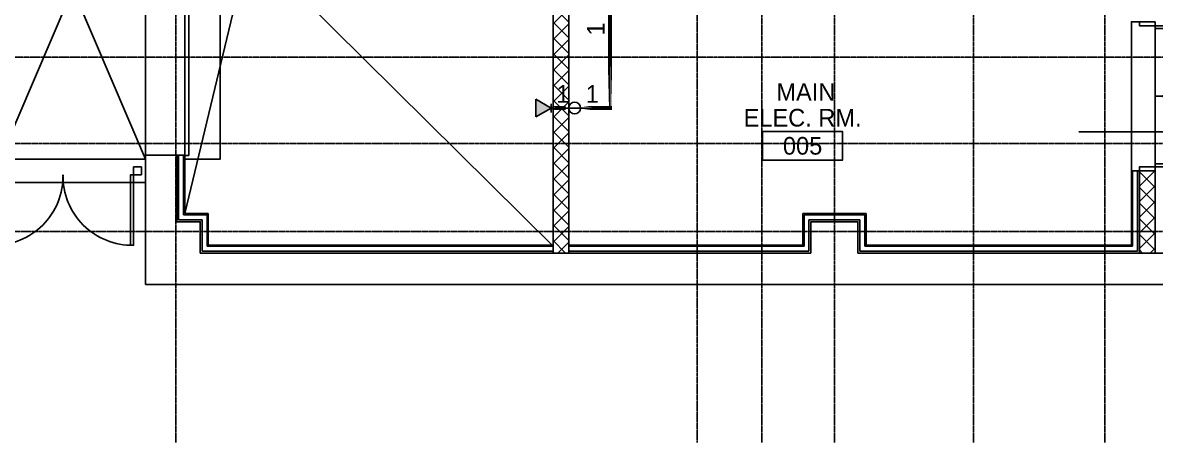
# Model space of a CAD drawing. Header units: inches. Extents: x 1442 to 5389, y 34 to 2400.
# Drawn here: x 1734 to 2312, y 491 to 705 of the extents above; entities that cross this region are included whole.
import ezdxf
from ezdxf.enums import TextEntityAlignment as Align

# ---------------------------------------------------------------- set-up
doc = ezdxf.new("R2010")
doc.units = ezdxf.units.IN
doc.header["$MEASUREMENT"] = 0
doc.linetypes.add('CENTER2', pattern=[1.125, 0.75, -0.125, 0.125, -0.125])
for name, color, linetype in [('A-Door', 7, 'Continuous'), ('A-Door-Head', 8, 'Continuous'), ('A-Flor-Hral', 7, 'Continuous'), ('A-Grid(SmallScale)', 11, 'CENTER2'), ('A-Site-low walls', 1, 'Continuous'), ('A-Site-Pave', 8, 'Continuous'), ('A-Tag-Rm(Scale)', 7, 'Continuous'), ('A-Wall-Full', 7, 'Continuous'), ('A-Wall-Hatch', 15, 'Continuous'), ('Coordination', 1, 'Continuous'), ('headdn', 1, 'Continuous'), ('PIPEBL', 1, 'Continuous'), ('PIPESPC', 1, 'Continuous'), ('S-Foundation', 7, 'Continuous'), ('S-Wall-CMU', 7, 'Continuous'), ('S-Wall-Hatch', 8, 'Continuous'), ('spk-piperise', 1, 'Continuous'), ('TIDYPIPE', 1, 'Continuous')]:
    doc.layers.add(name, color=color, linetype=linetype)
doc.styles.add('PIPE', font='PIPE.SHX')
pattern_1 = [(45, (1460.501, -245.6763), (-3.977476, 3.977476), []), (135, (1460.501, -245.6763), (-3.977476, -3.977476), [])]

# ---------------------------------------------------------------- blocks, each defined once
blk = doc.blocks.new('Rm Tag')
blk.add_lwpolyline([(-0.2124, 0.0759), (0.2124, 0.0759), (0.2124, -0.0759), (-0.2124, -0.0759)], close=True)
for p in [(0, 0.2858), (0, 0.1493), (0, 0)]:
    blk.add_attdef('XXX', text='', height=0.0938).set_placement(p, align=Align.MIDDLE_CENTER)
blk = doc.blocks.new('areaway fence')
for p, q in [((-75.76, 20.75), (-4, 20.75)), ((-75.76, 20.75), (-75.76, 14)), ((-74.26, 19.25), (-4, 19.25)), ((-74.26, 19.25), (-74.26, 14)), ((-75.76, -34), (-75.76, -58.75)), ((-74.26, -34), (-74.26, -57.25)), ((-74.26, -57.25), (-51.25, -57.25)), ((-51.25, -57.25), (-51.25, -272.62)), ((-75.76, -58.75), (-52.75, -58.75)), ((-52.75, -58.75), (-52.75, -271.12)), ((-78.75, -271.12), (-52.75, -271.12)), ((-78.75, -271.12), (-78.75, -494)), ((-77.25, -272.62), (-51.25, -272.62)), ((-77.25, -272.62), (-77.25, -494))]:
    blk.add_line(p, q)
for points in [[(-4, 18), (0, 18), (0, 22), (-4, 22)], [(-77.01, 10), (-73.01, 10), (-73.01, 14), (-77.01, 14)], [(-77.01, 10), (-77.01, 8.5), (-117.01, 8.5), (-117.01, 10)], [(-77.01, -34), (-73.01, -34), (-73.01, -30), (-77.01, -30)], [(-80, -498), (-76, -498), (-76, -494), (-80, -494)], [(-4, -498), (0, -498), (0, -494), (-4, -494)], [(-76, -498), (-74.5, -498), (-74.5, -534), (-76, -534)], [(-4, -498), (-5.5, -498), (-5.5, -534), (-4, -534)]]:
    blk.add_lwpolyline(points, close=True)
for centre, radius, start, end in [((-77.76, 9.25), 39.26, 178.90531, 271.09469), ((-75.25, -498.75), 35.26, 268.78112, 1.21888), ((-4.75, -498.75), 35.26, 178.78112, 271.21888)]:
    blk.add_arc(centre, radius, start, end)
blk = doc.blocks.new('Door 36in')
blk.add_lwpolyline([(0, 36), (1.5, 36), (1.5, 0), (0, 0)], close=True)
blk.add_arc((0, 0), 36, 0, 90)
blk = doc.blocks.new('SIDE3')
for p, q in [((0, 0), (7.79, 4.5)), ((0, 0), (0, 2.24)), ((7.79, -4.5), (0, 0)), ((0, 0), (0, -2.24)), ((7.79, 4.5), (7.79, -4.5))]:
    blk.add_line(p, q)
blk.add_solid([(7.79, -4.5), (0, 0), (7.79, 4.5)])
blk = doc.blocks.new('rise')
blk.add_circle((0, 0), 3)
blk = doc.blocks.new('PIPESPC')
at = {"layer": 'PIPESPC', "style": 'PIPE', "width": 0.9}
blk.add_attdef('SIZE', text='', height=9, dxfattribs=at).set_placement((0, 4.02), align=Align.CENTER)
at = {"layer": 'PIPESPC', "style": 'PIPE', "flags": 1}
blk.add_attdef('SCHED', (25.3, 3.89), '', height=9, dxfattribs=at)

msp = doc.modelspace()

# ---------------------------------------------------------------- hatches: boundary and pattern name
at = {"layer": 'S-Wall-Hatch'}
h = msp.add_hatch(dxfattribs=at)
h.set_pattern_fill('ANSI37', color=256, scale=45, style=0)
h.set_pattern_definition(pattern_1)
h.paths.add_polyline_path([(2073, 733.58), (2025, 733.58), (2025, 751.58), (2017, 751.58), (2017, 735.58), (2005, 735.58), (2005, 687.58), (2013, 687.58), (2013, 727.58), (2073, 727.58)])
h.paths.add_polyline_path([(2013, 687.58), (2005, 687.58), (2005, 643.58), (2013, 643.58)])
h.paths.add_polyline_path([(2013, 623.07, 0.000022), (2005, 623.04), (2005, 598.58), (2013, 598.58)])
h.paths.add_polyline_path([(2013, 598.58), (2005, 598.58), (2005, 587.58), (2013, 587.58)])
h.paths.add_polyline_path([(2013, 643.58), (2005, 643.58), (2005, 623.04, -0.000022), (2013, 623.07)])
h = msp.add_hatch(dxfattribs=at)
h.set_pattern_fill('ANSI37', color=256, scale=45, style=0)
h.set_pattern_definition(pattern_1)
h.paths.add_polyline_path([(2312.13, 623.58), (2304.13, 623.58), (2304.13, 598.58), (2312.13, 598.58)])
h.paths.add_polyline_path([(2312.13, 629.58), (2304.13, 629.58), (2304.13, 623.58), (2312.13, 623.58)])
h.paths.add_polyline_path([(2312.13, 598.58), (2304.13, 598.58), (2304.13, 587.58), (2312.13, 587.58)])

# ---------------------------------------------------------------- linework, layer by layer
at = {"layer": 'A-Door'}
for points in [[(1817.13, 734.46), (1819.13, 734.46), (1819.13, 637.46), (1817.13, 637.46)], [(2312.13, 705.58), (2304.13, 705.58), (2304.13, 703.58), (2312.13, 703.58)], [(2312.13, 631.58), (2304.13, 631.58), (2304.13, 629.58), (2312.13, 629.58)]]:
    msp.add_lwpolyline(points, close=True, dxfattribs=at)
at = {"layer": 'A-Door-Head'}
for points in [[(1797, 737.58), (1817.13, 737.58), (1817.13, 637.58), (1797, 637.58)], [(1817.13, 635.46), (1835.13, 635.46), (1835.13, 736.46), (1817.13, 736.46)], [(2312.13, 705.58), (2300, 705.58), (2300, 629.58), (2312.13, 629.58)]]:
    msp.add_lwpolyline(points, close=True, dxfattribs=at)
at = {"layer": 'A-Grid(SmallScale)'}
for p, q in [((1812.5, 2370.32), (1812.5, 491.06)), ((2078.5, 491.06), (2078.5, 2370.32)), ((2111.5, 2370.32), (2111.5, 491.06)), ((2148.5, 2370.32), (2148.5, 491.06)), ((2219.5, 2370.32), (2219.5, 491.06)), ((2286.5, 2370.32), (2286.5, 491.06)), ((5388.5, 687.58), (1580.5, 687.58)), ((1580.5, 643.58), (5388.5, 643.58)), ((1580.5, 598.58), (5388.5, 598.58))]:
    msp.add_line(p, q, dxfattribs=at)
at = {"layer": 'A-Site-low walls'}
for points in [[(1749, 859.71), (1711, 859.71), (1711, 623.58), (1797, 623.58)], [(1749, 847.71), (1723, 847.71), (1723, 635.58), (1797, 635.58)]]:
    msp.add_lwpolyline(points, dxfattribs=at)
at = {"layer": 'A-Site-Pave'}
for p, q in [((1817.13, 607.71), (1849.18, 741.58)), ((1853.18, 741.58), (2005, 591.08)), ((1723, 635.58), (1758, 717.64)), ((1762, 717.64), (1797, 635.58))]:
    msp.add_line(p, q, dxfattribs=at)
at = {"layer": 'A-Wall-Full'}
for p, q in [((1813, 637.58), (1817.13, 637.58)), ((1817.13, 637.46), (1817.13, 607.71)), ((2300, 629.58), (2300, 591.71)), ((2300, 629.58), (2304.13, 629.58)), ((1829.13, 607.71), (1817.13, 607.71)), ((1829.13, 607.71), (1829.13, 591.71)), ((2164.63, 607.71), (2132.38, 607.71)), ((2132.38, 607.71), (2132.38, 591.71)), ((2164.63, 607.71), (2164.63, 591.71)), ((2005, 591.71), (1829.13, 591.71)), ((2013, 591.71), (2132.38, 591.71)), ((2300, 591.71), (2164.63, 591.71))]:
    msp.add_line(p, q, dxfattribs=at)
at = {"layer": 'A-Wall-Hatch'}
for p, q in [((1814, 637.58), (1814, 604.58)), ((1816.5, 637.58), (1816.5, 607.08)), ((2300.63, 629.58), (2300.63, 591.08)), ((2303.13, 629.58), (2303.13, 588.58)), ((1828.5, 607.08), (1816.5, 607.08)), ((1828.5, 607.08), (1828.5, 591.08)), ((2164, 607.08), (2133, 607.08)), ((2133, 607.08), (2133, 591.08)), ((2164, 607.08), (2164, 591.08)), ((1826, 604.58), (1814, 604.58)), ((1826, 604.58), (1826, 588.58)), ((2161.5, 604.58), (2135.5, 604.58)), ((2135.5, 604.58), (2135.5, 588.58)), ((2161.5, 604.58), (2161.5, 588.58)), ((2005, 591.08), (1828.5, 591.08)), ((2013, 591.08), (2133, 591.08)), ((2300.63, 591.08), (2164, 591.08)), ((2005, 588.58), (1826, 588.58)), ((2013, 588.58), (2135.5, 588.58)), ((2303.13, 588.58), (2161.5, 588.58))]:
    msp.add_line(p, q, dxfattribs=at)
at = {"layer": 'Coordination'}
msp.add_line((2324.52, 649.37), (2273.11, 649.37), dxfattribs=at)
at = {"layer": 'PIPEBL', "color": 1}
for p, q in [((2034, 742.32), (2034, 661.58)), ((2004, 661.58), (2016, 661.58)), ((2016, 661.58), (2034, 661.58))]:
    msp.add_line(p, q, dxfattribs=at)
at = {"layer": 'S-Foundation'}
for p, q in [((1797, 571.58), (1797, 637.58)), ((1797, 637.58), (1813, 637.58)), ((1813, 637.58), (1813, 603.58)), ((2136.5, 587.58), (1825, 587.58)), ((2352.5, 587.58), (2160.5, 587.58)), ((5176, 571.58), (1797, 571.58))]:
    msp.add_line(p, q, dxfattribs=at)
for points in [[(1825, 587.58), (1825, 603.58), (1813, 603.58)], [(2136.5, 587.58), (2136.5, 603.58), (2160.5, 603.58), (2160.5, 587.58)]]:
    msp.add_lwpolyline(points, dxfattribs=at)
at = {"layer": 'S-Wall-CMU'}
for p, q in [((2005, 735.58), (2005, 587.58)), ((2013, 727.58), (2013, 587.58)), ((2304.13, 629.58), (2304.13, 587.58)), ((2304.13, 629.58), (2312.13, 629.58)), ((2312.13, 629.58), (2312.13, 587.58))]:
    msp.add_line(p, q, dxfattribs=at)
at = {"layer": 'TIDYPIPE', "color": 1, "const_width": 2}
for points in [[(2034, 660.58), (2034, 742.32)], [(2004, 661.58), (2011.5, 661.58)], [(2020.5, 661.58), (2035, 661.58)]]:
    msp.add_lwpolyline(points, close=True, dxfattribs=at)

# ---------------------------------------------------------------- block references
at = {"layer": 'A-Door', "rotation": 270}
msp.add_blockref('Door 36in', (2312.13, 703.58), dxfattribs=at)
at = {"layer": 'A-Door', "xscale": -1, "rotation": 270}
msp.add_blockref('Door 36in', (2312.13, 631.58), dxfattribs=at)
at = {"layer": 'A-Flor-Hral'}
msp.add_blockref('areaway fence', (1795, 1125.58), dxfattribs=at)
at = {"layer": 'A-Tag-Rm(Scale)'}
ref = msp.add_blockref('Rm Tag', (2132.28, 642.33), dxfattribs=dict(at, xscale=96, yscale=96, zscale=96))
ref.add_attrib('XXX', ' MAIN', dxfattribs={"layer": '0', "height": 9}).set_placement((2132.28, 669.77), align=Align.MIDDLE_CENTER)
ref.add_attrib('XXX', 'ELEC. RM.', dxfattribs={"layer": '0', "height": 9}).set_placement((2132.28, 656.66), align=Align.MIDDLE_CENTER)
ref.add_attrib('XXX', '005', dxfattribs={"layer": '0', "height": 9}).set_placement((2132.28, 642.33), align=Align.MIDDLE_CENTER)
at = {"layer": 'headdn', "rotation": 180}
msp.add_blockref('SIDE3', (2004, 661.58), dxfattribs=at)
at = {"layer": 'PIPESPC'}
ref = msp.add_blockref('PIPESPC', (2034, 701.95), dxfattribs=dict(at, rotation=89.9999999999999))
ref.add_attrib('SIZE', '1', dxfattribs={"color": 0, "height": 9, "rotation": 90, "style": 'PIPE'}).set_placement((2034, 701.95), align=Align.BOTTOM_CENTER)
ref = msp.add_blockref('PIPESPC', (2010, 661.58), dxfattribs=at)
ref.add_attrib('SIZE', '1', dxfattribs={"color": 0, "height": 9, "style": 'PIPE'}).set_placement((2010, 661.58), align=Align.BOTTOM_CENTER)
ref = msp.add_blockref('PIPESPC', (2025, 661.58), dxfattribs=at)
ref.add_attrib('SIZE', '1', dxfattribs={"color": 0, "height": 9, "style": 'PIPE'}).set_placement((2025, 661.58), align=Align.BOTTOM_CENTER)
at = {"layer": 'spk-piperise', "rotation": 90.00000000002773}
msp.add_blockref('rise', (2016, 661.58), dxfattribs=at)

doc.saveas('drawing.dxf')
